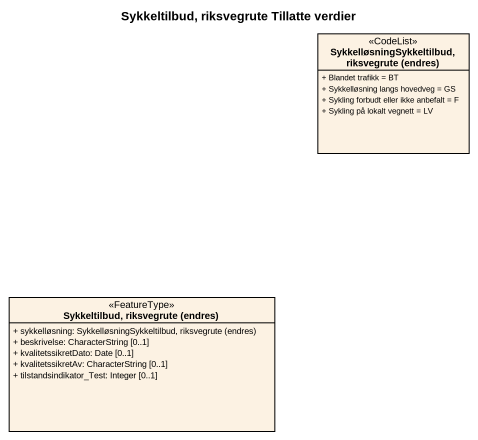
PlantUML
@startuml
title Sykkeltilbud, riksvegrute Tillatte verdier
hide circle
hide empty members
skinparam classAttributeIconSize 0
class "SykkelløsningSykkeltilbud, riksvegrute (endres)" as SykkelløsningSykkeltilbud <<CodeList>> {
  + Blandet trafikk = BT
  + Sykkelløsning langs hovedveg = GS
  + Sykling forbudt eller ikke anbefalt = F
  + Sykling på lokalt vegnett = LV
}
class "Sykkeltilbud, riksvegrute (endres)" as Sykkeltilbud_riksvegrute <<FeatureType>> {
  {field} + sykkelløsning: SykkelløsningSykkeltilbud, riksvegrute (endres)
  + beskrivelse: CharacterString [0..1]
  + kvalitetssikretDato: Date [0..1]
  + kvalitetssikretAv: CharacterString [0..1]
  + tilstandsindikator_Test: Integer [0..1]
}
@enduml
